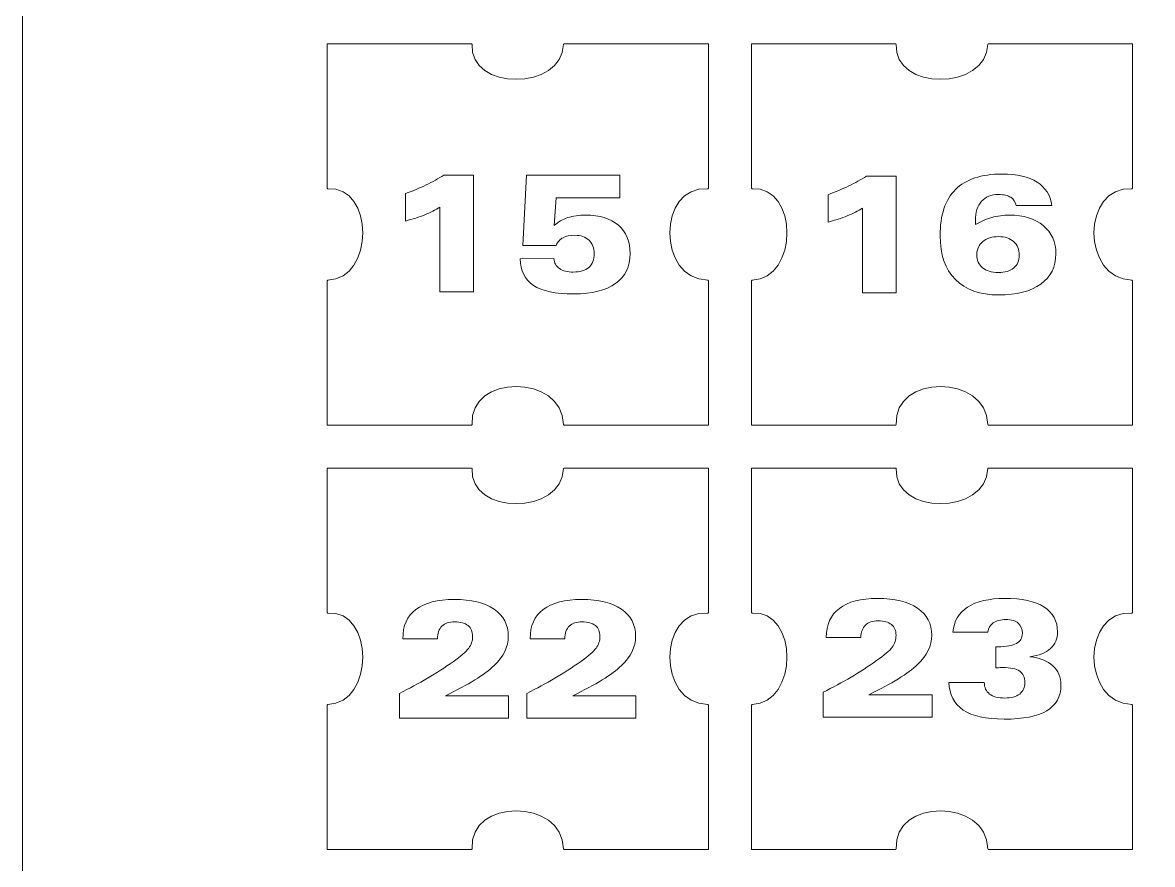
# Model space of a CAD drawing. Header units: millimetres. Extents: x -75 to 52, y -1 to 101.
# Drawn here: x -75.13 to -34.57, y 22.52 to 52.74 of the extents above; entities that cross this region are included whole.
import ezdxf

# ---------------------------------------------------------------- set-up
doc = ezdxf.new("R2010")
doc.units = ezdxf.units.MM
doc.header["$MEASUREMENT"] = 0
doc.layers.add('layer 1', color=7, linetype='Continuous')

msp = doc.modelspace()

# ---------------------------------------------------------------- linework, layer by layer
at = {"layer": 'layer 1', "lineweight": 9}
msp.add_open_spline([(-68.3644, 100.7179), (-68.3644, 100.7179), (45.0275, 100.7179), (45.0275, 100.7179), (45.0275, 100.7179), (48.7786, 100.7179), (51.798, 97.6985), (51.798, 93.9474), (51.798, 93.9474), (51.798, 93.9474), (51.798, 5.9417), (51.798, 5.9417), (51.798, 5.9417), (51.798, 2.1909), (48.7786, -0.8285), (45.0275, -0.8285), (45.0275, -0.8285), (45.0275, -0.8285), (-68.3644, -0.8285), (-68.3644, -0.8285), (-68.3644, -0.8285), (-72.1152, -0.8285), (-75.1346, 2.1909), (-75.1346, 5.9417), (-75.1346, 5.9417), (-75.1346, 5.9417), (-75.1346, 93.9474), (-75.1346, 93.9474), (-75.1346, 93.9474), (-75.1346, 97.6985), (-72.1152, 100.7179), (-68.3644, 100.7179)], degree=3, knots=[0, 0, 0, 0, 0.1111111, 0.1111111, 0.1111111, 0.1111111, 0.2222222, 0.2222222, 0.2222222, 0.2222222, 0.3333333, 0.3333333, 0.3333333, 0.3333333, 0.4444444, 0.4444444, 0.4444444, 0.4444444, 0.5555556, 0.5555556, 0.5555556, 0.5555556, 0.6666667, 0.6666667, 0.6666667, 0.6666667, 0.7777778, 0.7777778, 0.7777778, 0.7777778, 1, 1, 1, 1], dxfattribs=at)
at = {"layer": 'layer 1', "color": 1, "lineweight": 9}
for points in [[(-64.1985, 51.9767), (-64.1985, 51.9767), (-64.1985, 51.9008), (-64.1985, 51.9008), (-64.1985, 51.9008), (-64.1985, 51.9008), (-64.1985, 46.824), (-64.1985, 46.824), (-64.1985, 46.824), (-64.1985, 46.824), (-64.1985, 46.7951), (-64.1985, 46.7951), (-64.1985, 46.7951), (-64.1985, 46.7951), (-64.1752, 46.7718), (-64.1752, 46.7718), (-64.1752, 46.7718), (-62.5062, 46.8985), (-62.5062, 43.5139), (-64.1752, 43.4949), (-64.1752, 43.4949), (-64.1752, 43.4949), (-64.1985, 43.4712), (-64.1985, 43.4712), (-64.1985, 43.4712), (-64.1985, 43.4712), (-64.1985, 43.4381), (-64.1985, 43.4381), (-64.1985, 43.4381), (-64.1985, 43.4381), (-64.1985, 38.3616), (-64.1985, 38.3616), (-64.1985, 38.3616), (-64.1985, 38.3616), (-64.1985, 38.2857), (-64.1985, 38.2857), (-64.1985, 38.2857), (-64.1985, 38.2857), (-64.1226, 38.2857), (-64.1226, 38.2857), (-64.1226, 38.2857), (-64.1226, 38.2857), (-59.0462, 38.2857), (-59.0462, 38.2857), (-59.0462, 38.2857), (-59.0462, 38.2857), (-59.013, 38.2857), (-59.013, 38.2857), (-59.013, 38.2857), (-59.013, 38.2857), (-58.9936, 38.3104), (-58.9936, 38.3104), (-58.9936, 38.3104), (-59.1203, 40.1297), (-55.7361, 40.1297), (-55.7124, 38.3104), (-55.7124, 38.3104), (-55.7124, 38.3104), (-55.6934, 38.2857), (-55.6934, 38.2857), (-55.6934, 38.2857), (-55.6934, 38.2857), (-55.6602, 38.2857), (-55.6602, 38.2857), (-55.6602, 38.2857), (-55.6602, 38.2857), (-50.5834, 38.2857), (-50.5834, 38.2857), (-50.5834, 38.2857), (-50.5834, 38.2857), (-50.5075, 38.2857), (-50.5075, 38.2857), (-50.5075, 38.2857), (-50.5075, 38.2857), (-50.5075, 38.3616), (-50.5075, 38.3616), (-50.5075, 38.3616), (-50.5075, 38.3616), (-50.5075, 43.4381), (-50.5075, 43.4381), (-50.5075, 43.4381), (-50.5075, 43.4381), (-50.5075, 43.4712), (-50.5075, 43.4712), (-50.5075, 43.4712), (-50.5075, 43.4712), (-50.5312, 43.4949), (-50.5312, 43.4949), (-50.5312, 43.4949), (-52.3515, 43.5139), (-52.3515, 46.8985), (-50.5312, 46.7718), (-50.5312, 46.7718), (-50.5312, 46.7718), (-50.5075, 46.7951), (-50.5075, 46.7951), (-50.5075, 46.7951), (-50.5075, 46.7951), (-50.5075, 46.824), (-50.5075, 46.824), (-50.5075, 46.824), (-50.5075, 46.824), (-50.5075, 51.9008), (-50.5075, 51.9008), (-50.5075, 51.9008), (-50.5075, 51.9008), (-50.5075, 51.9767), (-50.5075, 51.9767), (-50.5075, 51.9767), (-50.5075, 51.9767), (-50.5834, 51.9767), (-50.5834, 51.9767), (-50.5834, 51.9767), (-50.5834, 51.9767), (-55.6602, 51.9767), (-55.6602, 51.9767), (-55.6602, 51.9767), (-55.6602, 51.9767), (-55.6934, 51.9767), (-55.6934, 51.9767), (-55.6934, 51.9767), (-55.6934, 51.9767), (-55.7124, 51.9573), (-55.7124, 51.9573), (-55.7124, 51.9573), (-55.7361, 50.2844), (-59.1203, 50.2844), (-58.9936, 51.9573), (-58.9936, 51.9573), (-58.9936, 51.9573), (-59.013, 51.9767), (-59.013, 51.9767), (-59.013, 51.9767), (-59.013, 51.9767), (-59.0462, 51.9767), (-59.0462, 51.9767), (-59.0462, 51.9767), (-59.0462, 51.9767), (-64.1226, 51.9767), (-64.1226, 51.9767), (-64.1226, 51.9767), (-64.1226, 51.9767), (-64.1985, 51.9767), (-64.1985, 51.9767)], [(-48.9655, 51.9767), (-48.9655, 51.9767), (-48.9655, 51.9008), (-48.9655, 51.9008), (-48.9655, 51.9008), (-48.9655, 51.9008), (-48.9655, 46.824), (-48.9655, 46.824), (-48.9655, 46.824), (-48.9655, 46.824), (-48.9655, 46.7951), (-48.9655, 46.7951), (-48.9655, 46.7951), (-48.9655, 46.7951), (-48.9423, 46.7718), (-48.9423, 46.7718), (-48.9423, 46.7718), (-47.2733, 46.8985), (-47.2733, 43.5139), (-48.9423, 43.4949), (-48.9423, 43.4949), (-48.9423, 43.4949), (-48.9655, 43.4712), (-48.9655, 43.4712), (-48.9655, 43.4712), (-48.9655, 43.4712), (-48.9655, 43.4381), (-48.9655, 43.4381), (-48.9655, 43.4381), (-48.9655, 43.4381), (-48.9655, 38.3616), (-48.9655, 38.3616), (-48.9655, 38.3616), (-48.9655, 38.3616), (-48.9655, 38.2857), (-48.9655, 38.2857), (-48.9655, 38.2857), (-48.9655, 38.2857), (-48.8911, 38.2857), (-48.8911, 38.2857), (-48.8911, 38.2857), (-48.8911, 38.2857), (-43.8132, 38.2857), (-43.8132, 38.2857), (-43.8132, 38.2857), (-43.8132, 38.2857), (-43.7801, 38.2857), (-43.7801, 38.2857), (-43.7801, 38.2857), (-43.7801, 38.2857), (-43.7621, 38.3104), (-43.7621, 38.3104), (-43.7621, 38.3104), (-43.8891, 40.1297), (-40.5045, 40.1297), (-40.4798, 38.3104), (-40.4798, 38.3104), (-40.4798, 38.3104), (-40.4618, 38.2857), (-40.4618, 38.2857), (-40.4618, 38.2857), (-40.4618, 38.2857), (-40.4287, 38.2857), (-40.4287, 38.2857), (-40.4287, 38.2857), (-40.4287, 38.2857), (-35.3508, 38.2857), (-35.3508, 38.2857), (-35.3508, 38.2857), (-35.3508, 38.2857), (-35.2764, 38.2857), (-35.2764, 38.2857), (-35.2764, 38.2857), (-35.2764, 38.2857), (-35.2764, 38.3616), (-35.2764, 38.3616), (-35.2764, 38.3616), (-35.2764, 38.3616), (-35.2764, 43.4381), (-35.2764, 43.4381), (-35.2764, 43.4381), (-35.2764, 43.4381), (-35.2764, 43.4712), (-35.2764, 43.4712), (-35.2764, 43.4712), (-35.2764, 43.4712), (-35.2996, 43.4949), (-35.2996, 43.4949), (-35.2996, 43.4949), (-37.1186, 43.5139), (-37.1186, 46.8985), (-35.2996, 46.7718), (-35.2996, 46.7718), (-35.2996, 46.7718), (-35.2764, 46.7951), (-35.2764, 46.7951), (-35.2764, 46.7951), (-35.2764, 46.7951), (-35.2764, 46.824), (-35.2764, 46.824), (-35.2764, 46.824), (-35.2764, 46.824), (-35.2764, 51.9008), (-35.2764, 51.9008), (-35.2764, 51.9008), (-35.2764, 51.9008), (-35.2764, 51.9767), (-35.2764, 51.9767), (-35.2764, 51.9767), (-35.2764, 51.9767), (-35.3508, 51.9767), (-35.3508, 51.9767), (-35.3508, 51.9767), (-35.3508, 51.9767), (-40.4287, 51.9767), (-40.4287, 51.9767), (-40.4287, 51.9767), (-40.4287, 51.9767), (-40.4618, 51.9767), (-40.4618, 51.9767), (-40.4618, 51.9767), (-40.4618, 51.9767), (-40.4798, 51.9573), (-40.4798, 51.9573), (-40.4798, 51.9573), (-40.5045, 50.2844), (-43.8891, 50.2844), (-43.7621, 51.9573), (-43.7621, 51.9573), (-43.7621, 51.9573), (-43.7801, 51.9767), (-43.7801, 51.9767), (-43.7801, 51.9767), (-43.7801, 51.9767), (-43.8132, 51.9767), (-43.8132, 51.9767), (-43.8132, 51.9767), (-43.8132, 51.9767), (-48.8911, 51.9767), (-48.8911, 51.9767), (-48.8911, 51.9767), (-48.8911, 51.9767), (-48.9655, 51.9767), (-48.9655, 51.9767)], [(-64.1985, 36.7437), (-64.1985, 36.7437), (-64.1985, 36.6693), (-64.1985, 36.6693), (-64.1985, 36.6693), (-64.1985, 36.6693), (-64.1985, 31.5911), (-64.1985, 31.5911), (-64.1985, 31.5911), (-64.1985, 31.5911), (-64.1985, 31.5636), (-64.1985, 31.5636), (-64.1985, 31.5636), (-64.1985, 31.5636), (-64.1752, 31.5403), (-64.1752, 31.5403), (-64.1752, 31.5403), (-62.5062, 31.6669), (-62.5062, 28.2827), (-64.1752, 28.2633), (-64.1752, 28.2633), (-64.1752, 28.2633), (-64.1985, 28.2397), (-64.1985, 28.2397), (-64.1985, 28.2397), (-64.1985, 28.2397), (-64.1985, 28.2069), (-64.1985, 28.2069), (-64.1985, 28.2069), (-64.1985, 28.2069), (-64.1985, 23.13), (-64.1985, 23.13), (-64.1985, 23.13), (-64.1985, 23.13), (-64.1985, 23.0542), (-64.1985, 23.0542), (-64.1985, 23.0542), (-64.1985, 23.0542), (-64.1226, 23.0542), (-64.1226, 23.0542), (-64.1226, 23.0542), (-64.1226, 23.0542), (-59.0462, 23.0542), (-59.0462, 23.0542), (-59.0462, 23.0542), (-59.0462, 23.0542), (-59.013, 23.0542), (-59.013, 23.0542), (-59.013, 23.0542), (-59.013, 23.0542), (-58.9936, 23.0778), (-58.9936, 23.0778), (-58.9936, 23.0778), (-59.1203, 24.8968), (-55.7361, 24.8968), (-55.7124, 23.0778), (-55.7124, 23.0778), (-55.7124, 23.0778), (-55.6934, 23.0542), (-55.6934, 23.0542), (-55.6934, 23.0542), (-55.6934, 23.0542), (-55.6602, 23.0542), (-55.6602, 23.0542), (-55.6602, 23.0542), (-55.6602, 23.0542), (-50.5834, 23.0542), (-50.5834, 23.0542), (-50.5834, 23.0542), (-50.5834, 23.0542), (-50.5075, 23.0542), (-50.5075, 23.0542), (-50.5075, 23.0542), (-50.5075, 23.0542), (-50.5075, 23.13), (-50.5075, 23.13), (-50.5075, 23.13), (-50.5075, 23.13), (-50.5075, 28.2069), (-50.5075, 28.2069), (-50.5075, 28.2069), (-50.5075, 28.2069), (-50.5075, 28.2397), (-50.5075, 28.2397), (-50.5075, 28.2397), (-50.5075, 28.2397), (-50.5312, 28.2633), (-50.5312, 28.2633), (-50.5312, 28.2633), (-52.3515, 28.2827), (-52.3515, 31.6669), (-50.5312, 31.5403), (-50.5312, 31.5403), (-50.5312, 31.5403), (-50.5075, 31.5636), (-50.5075, 31.5636), (-50.5075, 31.5636), (-50.5075, 31.5636), (-50.5075, 31.5911), (-50.5075, 31.5911), (-50.5075, 31.5911), (-50.5075, 31.5911), (-50.5075, 36.6693), (-50.5075, 36.6693), (-50.5075, 36.6693), (-50.5075, 36.6693), (-50.5075, 36.7437), (-50.5075, 36.7437), (-50.5075, 36.7437), (-50.5075, 36.7437), (-50.5834, 36.7437), (-50.5834, 36.7437), (-50.5834, 36.7437), (-50.5834, 36.7437), (-55.6602, 36.7437), (-55.6602, 36.7437), (-55.6602, 36.7437), (-55.6602, 36.7437), (-55.6934, 36.7437), (-55.6934, 36.7437), (-55.6934, 36.7437), (-55.6934, 36.7437), (-55.7124, 36.7258), (-55.7124, 36.7258), (-55.7124, 36.7258), (-55.7361, 35.0515), (-59.1203, 35.0515), (-58.9936, 36.7258), (-58.9936, 36.7258), (-58.9936, 36.7258), (-59.013, 36.7437), (-59.013, 36.7437), (-59.013, 36.7437), (-59.013, 36.7437), (-59.0462, 36.7437), (-59.0462, 36.7437), (-59.0462, 36.7437), (-59.0462, 36.7437), (-64.1226, 36.7437), (-64.1226, 36.7437), (-64.1226, 36.7437), (-64.1226, 36.7437), (-64.1985, 36.7437), (-64.1985, 36.7437)], [(-48.9655, 36.7437), (-48.9655, 36.7437), (-48.9655, 36.6693), (-48.9655, 36.6693), (-48.9655, 36.6693), (-48.9655, 36.6693), (-48.9655, 31.5911), (-48.9655, 31.5911), (-48.9655, 31.5911), (-48.9655, 31.5911), (-48.9655, 31.5636), (-48.9655, 31.5636), (-48.9655, 31.5636), (-48.9655, 31.5636), (-48.9423, 31.5403), (-48.9423, 31.5403), (-48.9423, 31.5403), (-47.2733, 31.6669), (-47.2733, 28.2827), (-48.9423, 28.2633), (-48.9423, 28.2633), (-48.9423, 28.2633), (-48.9655, 28.2397), (-48.9655, 28.2397), (-48.9655, 28.2397), (-48.9655, 28.2397), (-48.9655, 28.2069), (-48.9655, 28.2069), (-48.9655, 28.2069), (-48.9655, 28.2069), (-48.9655, 23.13), (-48.9655, 23.13), (-48.9655, 23.13), (-48.9655, 23.13), (-48.9655, 23.0542), (-48.9655, 23.0542), (-48.9655, 23.0542), (-48.9655, 23.0542), (-48.8911, 23.0542), (-48.8911, 23.0542), (-48.8911, 23.0542), (-48.8911, 23.0542), (-43.8132, 23.0542), (-43.8132, 23.0542), (-43.8132, 23.0542), (-43.8132, 23.0542), (-43.7801, 23.0542), (-43.7801, 23.0542), (-43.7801, 23.0542), (-43.7801, 23.0542), (-43.7621, 23.0778), (-43.7621, 23.0778), (-43.7621, 23.0778), (-43.8891, 24.8968), (-40.5045, 24.8968), (-40.4798, 23.0778), (-40.4798, 23.0778), (-40.4798, 23.0778), (-40.4618, 23.0542), (-40.4618, 23.0542), (-40.4618, 23.0542), (-40.4618, 23.0542), (-40.4287, 23.0542), (-40.4287, 23.0542), (-40.4287, 23.0542), (-40.4287, 23.0542), (-35.3508, 23.0542), (-35.3508, 23.0542), (-35.3508, 23.0542), (-35.3508, 23.0542), (-35.2764, 23.0542), (-35.2764, 23.0542), (-35.2764, 23.0542), (-35.2764, 23.0542), (-35.2764, 23.13), (-35.2764, 23.13), (-35.2764, 23.13), (-35.2764, 23.13), (-35.2764, 28.2069), (-35.2764, 28.2069), (-35.2764, 28.2069), (-35.2764, 28.2069), (-35.2764, 28.2397), (-35.2764, 28.2397), (-35.2764, 28.2397), (-35.2764, 28.2397), (-35.2996, 28.2633), (-35.2996, 28.2633), (-35.2996, 28.2633), (-37.1186, 28.2827), (-37.1186, 31.6669), (-35.2996, 31.5403), (-35.2996, 31.5403), (-35.2996, 31.5403), (-35.2764, 31.5636), (-35.2764, 31.5636), (-35.2764, 31.5636), (-35.2764, 31.5636), (-35.2764, 31.5911), (-35.2764, 31.5911), (-35.2764, 31.5911), (-35.2764, 31.5911), (-35.2764, 36.6693), (-35.2764, 36.6693), (-35.2764, 36.6693), (-35.2764, 36.6693), (-35.2764, 36.7437), (-35.2764, 36.7437), (-35.2764, 36.7437), (-35.2764, 36.7437), (-35.3508, 36.7437), (-35.3508, 36.7437), (-35.3508, 36.7437), (-35.3508, 36.7437), (-40.4287, 36.7437), (-40.4287, 36.7437), (-40.4287, 36.7437), (-40.4287, 36.7437), (-40.4618, 36.7437), (-40.4618, 36.7437), (-40.4618, 36.7437), (-40.4618, 36.7437), (-40.4798, 36.7258), (-40.4798, 36.7258), (-40.4798, 36.7258), (-40.5045, 35.0515), (-43.8891, 35.0515), (-43.7621, 36.7258), (-43.7621, 36.7258), (-43.7621, 36.7258), (-43.7801, 36.7437), (-43.7801, 36.7437), (-43.7801, 36.7437), (-43.7801, 36.7437), (-43.8132, 36.7437), (-43.8132, 36.7437), (-43.8132, 36.7437), (-43.8132, 36.7437), (-48.8911, 36.7437), (-48.8911, 36.7437), (-48.8911, 36.7437), (-48.8911, 36.7437), (-48.9655, 36.7437), (-48.9655, 36.7437)]]:
    msp.add_open_spline(points, degree=3, knots=[0, 0, 0, 0, 0.027027, 0.027027, 0.027027, 0.027027, 0.0540541, 0.0540541, 0.0540541, 0.0540541, 0.0810811, 0.0810811, 0.0810811, 0.0810811, 0.1081081, 0.1081081, 0.1081081, 0.1081081, 0.1351351, 0.1351351, 0.1351351, 0.1351351, 0.1621622, 0.1621622, 0.1621622, 0.1621622, 0.1891892, 0.1891892, 0.1891892, 0.1891892, 0.2162162, 0.2162162, 0.2162162, 0.2162162, 0.2432432, 0.2432432, 0.2432432, 0.2432432, 0.2702703, 0.2702703, 0.2702703, 0.2702703, 0.2972973, 0.2972973, 0.2972973, 0.2972973, 0.3243243, 0.3243243, 0.3243243, 0.3243243, 0.3513514, 0.3513514, 0.3513514, 0.3513514, 0.3783784, 0.3783784, 0.3783784, 0.3783784, 0.4054054, 0.4054054, 0.4054054, 0.4054054, 0.4324324, 0.4324324, 0.4324324, 0.4324324, 0.4594595, 0.4594595, 0.4594595, 0.4594595, 0.4864865, 0.4864865, 0.4864865, 0.4864865, 0.5135135, 0.5135135, 0.5135135, 0.5135135, 0.5405405, 0.5405405, 0.5405405, 0.5405405, 0.5675676, 0.5675676, 0.5675676, 0.5675676, 0.5945946, 0.5945946, 0.5945946, 0.5945946, 0.6216216, 0.6216216, 0.6216216, 0.6216216, 0.6486486, 0.6486486, 0.6486486, 0.6486486, 0.6756757, 0.6756757, 0.6756757, 0.6756757, 0.7027027, 0.7027027, 0.7027027, 0.7027027, 0.7297297, 0.7297297, 0.7297297, 0.7297297, 0.7567568, 0.7567568, 0.7567568, 0.7567568, 0.7837838, 0.7837838, 0.7837838, 0.7837838, 0.8108108, 0.8108108, 0.8108108, 0.8108108, 0.8378378, 0.8378378, 0.8378378, 0.8378378, 0.8648649, 0.8648649, 0.8648649, 0.8648649, 0.8918919, 0.8918919, 0.8918919, 0.8918919, 0.9189189, 0.9189189, 0.9189189, 0.9189189, 0.9459459, 0.9459459, 0.9459459, 0.9459459, 1, 1, 1, 1], dxfattribs=at)
at = {"layer": 'layer 1', "color": 5, "lineweight": 9}
for points, knots in [([(-58.9453, 43.0715), (-58.9453, 43.0715), (-60.1497, 43.0715), (-60.1497, 43.0715), (-60.1497, 43.0715), (-60.1497, 43.0715), (-60.1497, 46.1156), (-60.1497, 46.1156), (-60.1497, 46.1156), (-60.3098, 46.0123), (-60.4915, 45.9202), (-60.694, 45.8373), (-60.694, 45.8373), (-60.8983, 45.7547), (-61.1283, 45.6803), (-61.3844, 45.6154), (-61.3844, 45.6154), (-61.3844, 45.6154), (-61.3844, 46.5982), (-61.3844, 46.5982), (-61.3844, 46.5982), (-61.1159, 46.6974), (-60.8679, 46.8021), (-60.639, 46.9122), (-60.639, 46.9122), (-60.4132, 47.0226), (-60.2022, 47.1398), (-60.0064, 47.265), (-60.0064, 47.265), (-60.0064, 47.265), (-58.9453, 47.265), (-58.9453, 47.265), (-58.9453, 47.265), (-58.9453, 47.265), (-58.9453, 43.0715), (-58.9453, 43.0715)], [0, 0, 0, 0, 0.1, 0.1, 0.1, 0.1, 0.2, 0.2, 0.2, 0.2, 0.3, 0.3, 0.3, 0.3, 0.4, 0.4, 0.4, 0.4, 0.5, 0.5, 0.5, 0.5, 0.6, 0.6, 0.6, 0.6, 0.7, 0.7, 0.7, 0.7, 0.8, 0.8, 0.8, 0.8, 1, 1, 1, 1]), ([(-55.9812, 44.7377), (-55.9812, 44.7377), (-57.169, 44.7377), (-57.169, 44.7377), (-57.169, 44.7377), (-57.169, 44.7377), (-57.0424, 47.265), (-57.0424, 47.265), (-57.0424, 47.265), (-57.0424, 47.265), (-53.6952, 47.265), (-53.6952, 47.265), (-53.6952, 47.265), (-53.6952, 47.265), (-53.6952, 46.4532), (-53.6952, 46.4532), (-53.6952, 46.4532), (-53.6952, 46.4532), (-55.9703, 46.4532), (-55.9703, 46.4532), (-55.9703, 46.4532), (-55.9703, 46.4532), (-56.0486, 45.4489), (-56.0486, 45.4489), (-56.0486, 45.4489), (-55.9012, 45.5798), (-55.7361, 45.6747), (-55.554, 45.7368), (-55.554, 45.7368), (-55.3734, 45.796), (-55.1614, 45.8264), (-54.9173, 45.8278), (-54.9173, 45.8278), (-54.4146, 45.8264), (-54.023, 45.705), (-53.7418, 45.4641), (-53.7418, 45.4641), (-53.4621, 45.2213), (-53.3216, 44.8837), (-53.3216, 44.4498), (-53.3216, 44.4498), (-53.3216, 43.9785), (-53.4952, 43.6187), (-53.8413, 43.3707), (-53.8413, 43.3707), (-54.187, 43.1227), (-54.6872, 42.9999), (-55.3431, 42.9985), (-55.3431, 42.9985), (-55.9964, 42.9999), (-56.4787, 43.1004), (-56.7902, 43.3058), (-56.7902, 43.3058), (-57.1017, 43.51), (-57.2601, 43.8296), (-57.2629, 44.2621), (-57.2629, 44.2621), (-57.2629, 44.2621), (-56.0613, 44.265), (-56.0613, 44.265), (-56.0613, 44.265), (-56.0461, 44.1108), (-55.977, 43.9923), (-55.8546, 43.9083), (-55.8546, 43.9083), (-55.7318, 43.824), (-55.5678, 43.7827), (-55.3611, 43.7827), (-55.3611, 43.7827), (-55.1201, 43.7827), (-54.9338, 43.8392), (-54.803, 43.9524), (-54.803, 43.9524), (-54.6749, 44.0653), (-54.61, 44.2293), (-54.6086, 44.4442), (-54.6086, 44.4442), (-54.61, 44.6467), (-54.6721, 44.8065), (-54.7963, 44.9264), (-54.7963, 44.9264), (-54.9215, 45.0435), (-55.0912, 45.1028), (-55.3032, 45.1042), (-55.3032, 45.1042), (-55.4796, 45.1028), (-55.6214, 45.0739), (-55.729, 45.0174), (-55.729, 45.0174), (-55.838, 44.9596), (-55.922, 44.8672), (-55.9812, 44.7377)], [0, 0, 0, 0, 0.0416667, 0.0416667, 0.0416667, 0.0416667, 0.0833333, 0.0833333, 0.0833333, 0.0833333, 0.125, 0.125, 0.125, 0.125, 0.1666667, 0.1666667, 0.1666667, 0.1666667, 0.2083333, 0.2083333, 0.2083333, 0.2083333, 0.25, 0.25, 0.25, 0.25, 0.2916667, 0.2916667, 0.2916667, 0.2916667, 0.3333333, 0.3333333, 0.3333333, 0.3333333, 0.375, 0.375, 0.375, 0.375, 0.4166667, 0.4166667, 0.4166667, 0.4166667, 0.4583333, 0.4583333, 0.4583333, 0.4583333, 0.5, 0.5, 0.5, 0.5, 0.5416667, 0.5416667, 0.5416667, 0.5416667, 0.5833333, 0.5833333, 0.5833333, 0.5833333, 0.625, 0.625, 0.625, 0.625, 0.6666667, 0.6666667, 0.6666667, 0.6666667, 0.7083333, 0.7083333, 0.7083333, 0.7083333, 0.75, 0.75, 0.75, 0.75, 0.7916667, 0.7916667, 0.7916667, 0.7916667, 0.8333333, 0.8333333, 0.8333333, 0.8333333, 0.875, 0.875, 0.875, 0.875, 0.9166667, 0.9166667, 0.9166667, 0.9166667, 1, 1, 1, 1]), ([(-43.772, 43.0345), (-43.772, 43.0345), (-44.9763, 43.0345), (-44.9763, 43.0345), (-44.9763, 43.0345), (-44.9763, 43.0345), (-44.9763, 46.0786), (-44.9763, 46.0786), (-44.9763, 46.0786), (-45.1361, 45.9752), (-45.3178, 45.8828), (-45.5207, 45.8003), (-45.5207, 45.8003), (-45.7246, 45.7174), (-45.9546, 45.6429), (-46.2111, 45.5784), (-46.2111, 45.5784), (-46.2111, 45.5784), (-46.2111, 46.5608), (-46.2111, 46.5608), (-46.2111, 46.5608), (-45.9422, 46.66), (-45.6942, 46.7647), (-45.4653, 46.8752), (-45.4653, 46.8752), (-45.2395, 46.9852), (-45.0285, 47.1024), (-44.8328, 47.2279), (-44.8328, 47.2279), (-44.8328, 47.2279), (-43.772, 47.2279), (-43.772, 47.2279), (-43.772, 47.2279), (-43.772, 47.2279), (-43.772, 43.0345), (-43.772, 43.0345)], [0, 0, 0, 0, 0.1, 0.1, 0.1, 0.1, 0.2, 0.2, 0.2, 0.2, 0.3, 0.3, 0.3, 0.3, 0.4, 0.4, 0.4, 0.4, 0.5, 0.5, 0.5, 0.5, 0.6, 0.6, 0.6, 0.6, 0.7, 0.7, 0.7, 0.7, 0.8, 0.8, 0.8, 0.8, 1, 1, 1, 1]), ([(-38.1769, 46.1696), (-38.1769, 46.1696), (-39.4571, 46.1696), (-39.4571, 46.1696), (-39.4571, 46.1696), (-39.4832, 46.3005), (-39.5481, 46.3996), (-39.6515, 46.4659), (-39.6515, 46.4659), (-39.7563, 46.5319), (-39.9009, 46.5651), (-40.0844, 46.5665), (-40.0844, 46.5665), (-40.3557, 46.5651), (-40.5624, 46.4836), (-40.7056, 46.3238), (-40.7056, 46.3238), (-40.8488, 46.1611), (-40.9208, 45.9297), (-40.9208, 45.6292), (-40.9208, 45.6292), (-40.9208, 45.5865), (-40.9208, 45.5561), (-40.9194, 45.5371), (-40.9194, 45.5371), (-40.9194, 45.5163), (-40.918, 45.4983), (-40.9152, 45.4845), (-40.9152, 45.4845), (-40.7345, 45.5978), (-40.5416, 45.6831), (-40.3362, 45.741), (-40.3362, 45.741), (-40.1338, 45.796), (-39.9217, 45.8249), (-39.6984, 45.8264), (-39.6984, 45.8264), (-39.1911, 45.8249), (-38.7861, 45.6997), (-38.4842, 45.4503), (-38.4842, 45.4503), (-38.184, 45.1981), (-38.0337, 44.8605), (-38.0323, 44.4361), (-38.0323, 44.4361), (-38.0337, 43.9715), (-38.2143, 43.6092), (-38.5752, 43.3499), (-38.5752, 43.3499), (-38.9378, 43.0909), (-39.442, 42.9629), (-40.0897, 42.9615), (-40.0897, 42.9615), (-40.7596, 42.9629), (-41.2775, 43.146), (-41.6426, 43.5167), (-41.6426, 43.5167), (-42.0081, 43.8861), (-42.1897, 44.4096), (-42.1897, 45.0848), (-42.1897, 45.0848), (-42.1897, 45.8249), (-42.0052, 46.3788), (-41.6345, 46.7482), (-41.6345, 46.7482), (-41.2651, 47.1161), (-40.7084, 47.301), (-39.963, 47.301), (-39.963, 47.301), (-39.4282, 47.301), (-39.0095, 47.2057), (-38.7089, 47.0156), (-38.7089, 47.0156), (-38.4087, 46.8254), (-38.2323, 46.5429), (-38.1769, 46.1696)], [0, 0, 0, 0, 0.05, 0.05, 0.05, 0.05, 0.1, 0.1, 0.1, 0.1, 0.15, 0.15, 0.15, 0.15, 0.2, 0.2, 0.2, 0.2, 0.25, 0.25, 0.25, 0.25, 0.3, 0.3, 0.3, 0.3, 0.35, 0.35, 0.35, 0.35, 0.4, 0.4, 0.4, 0.4, 0.45, 0.45, 0.45, 0.45, 0.5, 0.5, 0.5, 0.5, 0.55, 0.55, 0.55, 0.55, 0.6, 0.6, 0.6, 0.6, 0.65, 0.65, 0.65, 0.65, 0.7, 0.7, 0.7, 0.7, 0.75, 0.75, 0.75, 0.75, 0.8, 0.8, 0.8, 0.8, 0.85, 0.85, 0.85, 0.85, 0.9, 0.9, 0.9, 0.9, 1, 1, 1, 1]), ([(-40.8682, 44.4071), (-40.8696, 44.2057), (-40.8023, 44.0487), (-40.6657, 43.9372), (-40.6657, 43.9372), (-40.532, 43.824), (-40.3433, 43.7675), (-40.1006, 43.769), (-40.1006, 43.769), (-39.8625, 43.7675), (-39.6776, 43.8212), (-39.5467, 43.9302), (-39.5467, 43.9302), (-39.4159, 44.0378), (-39.3495, 44.1905), (-39.3495, 44.3891), (-39.3495, 44.3891), (-39.3495, 44.593), (-39.4159, 44.7557), (-39.5481, 44.877), (-39.5481, 44.877), (-39.6804, 44.9956), (-39.8611, 45.0559), (-40.0897, 45.0559), (-40.0897, 45.0559), (-40.3267, 45.0559), (-40.5169, 44.9966), (-40.6576, 44.8795), (-40.6576, 44.8795), (-40.7994, 44.761), (-40.8696, 44.604), (-40.8682, 44.4071)], [0, 0, 0, 0, 0.1111111, 0.1111111, 0.1111111, 0.1111111, 0.2222222, 0.2222222, 0.2222222, 0.2222222, 0.3333333, 0.3333333, 0.3333333, 0.3333333, 0.4444444, 0.4444444, 0.4444444, 0.4444444, 0.5555556, 0.5555556, 0.5555556, 0.5555556, 0.6666667, 0.6666667, 0.6666667, 0.6666667, 0.7777778, 0.7777778, 0.7777778, 0.7777778, 1, 1, 1, 1]), ([(-42.4794, 27.8058), (-42.4794, 27.8058), (-46.3903, 27.8058), (-46.3903, 27.8058), (-46.3903, 27.8058), (-46.3903, 27.8058), (-46.3903, 28.6958), (-46.3903, 28.6958), (-46.3903, 28.6958), (-46.0428, 28.8712), (-45.708, 29.0528), (-45.387, 29.243), (-45.387, 29.243), (-45.0674, 29.4303), (-44.7626, 29.6275), (-44.4719, 29.8328), (-44.4719, 29.8328), (-44.1907, 30.0272), (-44.0034, 30.1884), (-43.9095, 30.3151), (-43.9095, 30.3151), (-43.8185, 30.4421), (-43.772, 30.5839), (-43.772, 30.7409), (-43.772, 30.7409), (-43.772, 30.9134), (-43.827, 31.0429), (-43.9346, 31.1296), (-43.9346, 31.1296), (-44.0432, 31.2164), (-44.2016, 31.2591), (-44.4098, 31.2605), (-44.4098, 31.2605), (-44.6151, 31.2591), (-44.7682, 31.2094), (-44.8716, 31.1088), (-44.8716, 31.1088), (-44.9763, 31.0083), (-45.0314, 30.858), (-45.0356, 30.6583), (-45.0356, 30.6583), (-45.0356, 30.6583), (-46.2756, 30.6583), (-46.2756, 30.6583), (-46.2756, 30.6583), (-46.277, 31.1212), (-46.1215, 31.4715), (-45.8071, 31.7096), (-45.8071, 31.7096), (-45.4956, 31.9467), (-45.0356, 32.0652), (-44.4278, 32.0666), (-44.4278, 32.0666), (-43.8185, 32.0652), (-43.3433, 31.9495), (-43.0015, 31.7167), (-43.0015, 31.7167), (-42.6611, 31.4824), (-42.4903, 31.1586), (-42.4903, 30.7465), (-42.4903, 30.7465), (-42.4903, 30.3676), (-42.6596, 30.0163), (-42.9973, 29.6938), (-42.9973, 29.6938), (-43.3363, 29.3686), (-43.9194, 29.0073), (-44.7474, 28.6105), (-44.7474, 28.6105), (-44.7474, 28.6105), (-42.4794, 28.6105), (-42.4794, 28.6105), (-42.4794, 28.6105), (-42.4794, 28.6105), (-42.4794, 27.8058), (-42.4794, 27.8058)], [0, 0, 0, 0, 0.05, 0.05, 0.05, 0.05, 0.1, 0.1, 0.1, 0.1, 0.15, 0.15, 0.15, 0.15, 0.2, 0.2, 0.2, 0.2, 0.25, 0.25, 0.25, 0.25, 0.3, 0.3, 0.3, 0.3, 0.35, 0.35, 0.35, 0.35, 0.4, 0.4, 0.4, 0.4, 0.45, 0.45, 0.45, 0.45, 0.5, 0.5, 0.5, 0.5, 0.55, 0.55, 0.55, 0.55, 0.6, 0.6, 0.6, 0.6, 0.65, 0.65, 0.65, 0.65, 0.7, 0.7, 0.7, 0.7, 0.75, 0.75, 0.75, 0.75, 0.8, 0.8, 0.8, 0.8, 0.85, 0.85, 0.85, 0.85, 0.9, 0.9, 0.9, 0.9, 1, 1, 1, 1]), ([(-40.1888, 29.5753), (-40.1888, 29.5753), (-40.1888, 30.3331), (-40.1888, 30.3331), (-40.1888, 30.3331), (-40.1888, 30.3331), (-40.1144, 30.3331), (-40.1144, 30.3331), (-40.1144, 30.3331), (-39.8113, 30.3317), (-39.5894, 30.3705), (-39.449, 30.4488), (-39.449, 30.4488), (-39.3083, 30.5246), (-39.2381, 30.646), (-39.2366, 30.8139), (-39.2366, 30.8139), (-39.2381, 30.9737), (-39.2878, 31.0965), (-39.3869, 31.1818), (-39.3869, 31.1818), (-39.4861, 31.2648), (-39.6307, 31.3074), (-39.8208, 31.3088), (-39.8208, 31.3088), (-40.0152, 31.3074), (-40.1697, 31.2672), (-40.2812, 31.1903), (-40.2812, 31.1903), (-40.3941, 31.1102), (-40.459, 31.0002), (-40.4756, 30.858), (-40.4756, 30.858), (-40.4756, 30.858), (-41.7283, 30.8555), (-41.7283, 30.8555), (-41.7283, 30.8555), (-41.6966, 31.2468), (-41.5202, 31.547), (-41.2016, 31.7551), (-41.2016, 31.7551), (-40.8834, 31.9618), (-40.4396, 32.0652), (-39.8678, 32.0666), (-39.8678, 32.0666), (-39.256, 32.0652), (-38.7861, 31.9633), (-38.4609, 31.7593), (-38.4609, 31.7593), (-38.1356, 31.554), (-37.973, 31.2563), (-37.973, 30.8679), (-37.973, 30.8679), (-37.973, 30.6171), (-38.0584, 30.4156), (-38.2295, 30.2643), (-38.2295, 30.2643), (-38.4002, 30.1098), (-38.6454, 30.012), (-38.9654, 29.9708), (-38.9654, 29.9708), (-38.6098, 29.932), (-38.3353, 29.8261), (-38.1413, 29.6497), (-38.1413, 29.6497), (-37.9497, 29.4719), (-37.853, 29.2402), (-37.8516, 28.9551), (-37.8516, 28.9551), (-37.853, 28.5445), (-38.0213, 28.2372), (-38.3575, 28.0358), (-38.3575, 28.0358), (-38.6951, 27.8333), (-39.2063, 27.7342), (-39.8886, 27.7327), (-39.8886, 27.7327), (-40.5416, 27.7342), (-41.0309, 27.8417), (-41.359, 28.0594), (-41.359, 28.0594), (-41.6867, 28.2771), (-41.8578, 28.6076), (-41.8715, 29.0514), (-41.8715, 29.0514), (-41.8715, 29.0514), (-40.6051, 29.0514), (-40.6051, 29.0514), (-40.6051, 29.0514), (-40.6022, 28.8683), (-40.5391, 28.729), (-40.4135, 28.6341), (-40.4135, 28.6341), (-40.2897, 28.5374), (-40.1076, 28.4891), (-39.8678, 28.4905), (-39.8678, 28.4905), (-39.6377, 28.4891), (-39.4585, 28.5374), (-39.3319, 28.6355), (-39.3319, 28.6355), (-39.2063, 28.7318), (-39.1432, 28.8697), (-39.1417, 29.0461), (-39.1417, 29.0461), (-39.1432, 29.2335), (-39.2063, 29.37), (-39.3319, 29.4568), (-39.3319, 29.4568), (-39.4585, 29.5421), (-39.661, 29.5848), (-39.9408, 29.5862), (-39.9408, 29.5862), (-39.9863, 29.5848), (-40.0621, 29.582), (-40.1683, 29.5778), (-40.1683, 29.5778), (-40.1683, 29.5778), (-40.1888, 29.5753), (-40.1888, 29.5753)], [0, 0, 0, 0, 0.0322581, 0.0322581, 0.0322581, 0.0322581, 0.0645161, 0.0645161, 0.0645161, 0.0645161, 0.0967742, 0.0967742, 0.0967742, 0.0967742, 0.1290323, 0.1290323, 0.1290323, 0.1290323, 0.1612903, 0.1612903, 0.1612903, 0.1612903, 0.1935484, 0.1935484, 0.1935484, 0.1935484, 0.2258065, 0.2258065, 0.2258065, 0.2258065, 0.2580645, 0.2580645, 0.2580645, 0.2580645, 0.2903226, 0.2903226, 0.2903226, 0.2903226, 0.3225806, 0.3225806, 0.3225806, 0.3225806, 0.3548387, 0.3548387, 0.3548387, 0.3548387, 0.3870968, 0.3870968, 0.3870968, 0.3870968, 0.4193548, 0.4193548, 0.4193548, 0.4193548, 0.4516129, 0.4516129, 0.4516129, 0.4516129, 0.483871, 0.483871, 0.483871, 0.483871, 0.516129, 0.516129, 0.516129, 0.516129, 0.5483871, 0.5483871, 0.5483871, 0.5483871, 0.5806452, 0.5806452, 0.5806452, 0.5806452, 0.6129032, 0.6129032, 0.6129032, 0.6129032, 0.6451613, 0.6451613, 0.6451613, 0.6451613, 0.6774194, 0.6774194, 0.6774194, 0.6774194, 0.7096774, 0.7096774, 0.7096774, 0.7096774, 0.7419355, 0.7419355, 0.7419355, 0.7419355, 0.7741935, 0.7741935, 0.7741935, 0.7741935, 0.8064516, 0.8064516, 0.8064516, 0.8064516, 0.8387097, 0.8387097, 0.8387097, 0.8387097, 0.8709677, 0.8709677, 0.8709677, 0.8709677, 0.9032258, 0.9032258, 0.9032258, 0.9032258, 0.9354839, 0.9354839, 0.9354839, 0.9354839, 1, 1, 1, 1]), ([(-57.6844, 27.7687), (-57.6844, 27.7687), (-61.5953, 27.7687), (-61.5953, 27.7687), (-61.5953, 27.7687), (-61.5953, 27.7687), (-61.5953, 28.6588), (-61.5953, 28.6588), (-61.5953, 28.6588), (-61.2482, 28.8338), (-60.9131, 29.0158), (-60.592, 29.2059), (-60.592, 29.2059), (-60.2724, 29.3933), (-59.968, 29.5905), (-59.6773, 29.7958), (-59.6773, 29.7958), (-59.3961, 29.9898), (-59.2084, 30.151), (-59.115, 30.278), (-59.115, 30.278), (-59.0239, 30.4047), (-58.977, 30.5468), (-58.977, 30.7038), (-58.977, 30.7038), (-58.977, 30.876), (-59.0321, 31.0055), (-59.1397, 31.0922), (-59.1397, 31.0922), (-59.2487, 31.179), (-59.4071, 31.2221), (-59.6152, 31.2231), (-59.6152, 31.2231), (-59.8205, 31.2221), (-59.9733, 31.1723), (-60.0766, 31.0718), (-60.0766, 31.0718), (-60.1814, 30.9712), (-60.2368, 30.821), (-60.2407, 30.6209), (-60.2407, 30.6209), (-60.2407, 30.6209), (-61.481, 30.6209), (-61.481, 30.6209), (-61.481, 30.6209), (-61.4825, 31.0841), (-61.3265, 31.4341), (-61.0126, 31.6726), (-61.0126, 31.6726), (-60.7011, 31.9096), (-60.2407, 32.0282), (-59.6332, 32.0296), (-59.6332, 32.0296), (-59.0239, 32.0282), (-58.5484, 31.9125), (-58.2069, 31.6793), (-58.2069, 31.6793), (-57.8665, 31.445), (-57.6954, 31.1212), (-57.6954, 30.7091), (-57.6954, 30.7091), (-57.6954, 30.3302), (-57.8651, 29.9789), (-58.2027, 29.6564), (-58.2027, 29.6564), (-58.5417, 29.3312), (-59.1245, 28.9703), (-59.9528, 28.5734), (-59.9528, 28.5734), (-59.9528, 28.5734), (-57.6844, 28.5734), (-57.6844, 28.5734), (-57.6844, 28.5734), (-57.6844, 28.5734), (-57.6844, 27.7687), (-57.6844, 27.7687)], [0, 0, 0, 0, 0.05, 0.05, 0.05, 0.05, 0.1, 0.1, 0.1, 0.1, 0.15, 0.15, 0.15, 0.15, 0.2, 0.2, 0.2, 0.2, 0.25, 0.25, 0.25, 0.25, 0.3, 0.3, 0.3, 0.3, 0.35, 0.35, 0.35, 0.35, 0.4, 0.4, 0.4, 0.4, 0.45, 0.45, 0.45, 0.45, 0.5, 0.5, 0.5, 0.5, 0.55, 0.55, 0.55, 0.55, 0.6, 0.6, 0.6, 0.6, 0.65, 0.65, 0.65, 0.65, 0.7, 0.7, 0.7, 0.7, 0.75, 0.75, 0.75, 0.75, 0.8, 0.8, 0.8, 0.8, 0.85, 0.85, 0.85, 0.85, 0.9, 0.9, 0.9, 0.9, 1, 1, 1, 1]), ([(-53.1121, 27.7687), (-53.1121, 27.7687), (-57.023, 27.7687), (-57.023, 27.7687), (-57.023, 27.7687), (-57.023, 27.7687), (-57.023, 28.6588), (-57.023, 28.6588), (-57.023, 28.6588), (-56.6759, 28.8338), (-56.3411, 29.0158), (-56.0197, 29.2059), (-56.0197, 29.2059), (-55.7001, 29.3933), (-55.3956, 29.5905), (-55.1049, 29.7958), (-55.1049, 29.7958), (-54.8238, 29.9898), (-54.6364, 30.151), (-54.5426, 30.278), (-54.5426, 30.278), (-54.4516, 30.4047), (-54.4047, 30.5468), (-54.4047, 30.7038), (-54.4047, 30.7038), (-54.4047, 30.876), (-54.4601, 31.0055), (-54.5673, 31.0922), (-54.5673, 31.0922), (-54.6763, 31.179), (-54.8347, 31.2221), (-55.0428, 31.2231), (-55.0428, 31.2231), (-55.2482, 31.2221), (-55.4009, 31.1723), (-55.5043, 31.0718), (-55.5043, 31.0718), (-55.6091, 30.9712), (-55.6644, 30.821), (-55.6683, 30.6209), (-55.6683, 30.6209), (-55.6683, 30.6209), (-56.9087, 30.6209), (-56.9087, 30.6209), (-56.9087, 30.6209), (-56.9101, 31.0841), (-56.7542, 31.4341), (-56.4402, 31.6726), (-56.4402, 31.6726), (-56.1287, 31.9096), (-55.6683, 32.0282), (-55.0608, 32.0296), (-55.0608, 32.0296), (-54.4516, 32.0282), (-53.976, 31.9125), (-53.6346, 31.6793), (-53.6346, 31.6793), (-53.2941, 31.445), (-53.123, 31.1212), (-53.123, 30.7091), (-53.123, 30.7091), (-53.123, 30.3302), (-53.2927, 29.9789), (-53.6303, 29.6564), (-53.6303, 29.6564), (-53.9693, 29.3312), (-54.5521, 28.9703), (-55.3805, 28.5734), (-55.3805, 28.5734), (-55.3805, 28.5734), (-53.1121, 28.5734), (-53.1121, 28.5734), (-53.1121, 28.5734), (-53.1121, 28.5734), (-53.1121, 27.7687), (-53.1121, 27.7687)], [0, 0, 0, 0, 0.05, 0.05, 0.05, 0.05, 0.1, 0.1, 0.1, 0.1, 0.15, 0.15, 0.15, 0.15, 0.2, 0.2, 0.2, 0.2, 0.25, 0.25, 0.25, 0.25, 0.3, 0.3, 0.3, 0.3, 0.35, 0.35, 0.35, 0.35, 0.4, 0.4, 0.4, 0.4, 0.45, 0.45, 0.45, 0.45, 0.5, 0.5, 0.5, 0.5, 0.55, 0.55, 0.55, 0.55, 0.6, 0.6, 0.6, 0.6, 0.65, 0.65, 0.65, 0.65, 0.7, 0.7, 0.7, 0.7, 0.75, 0.75, 0.75, 0.75, 0.8, 0.8, 0.8, 0.8, 0.85, 0.85, 0.85, 0.85, 0.9, 0.9, 0.9, 0.9, 1, 1, 1, 1])]:
    msp.add_open_spline(points, degree=3, knots=knots, dxfattribs=at)

doc.saveas('drawing.dxf')
